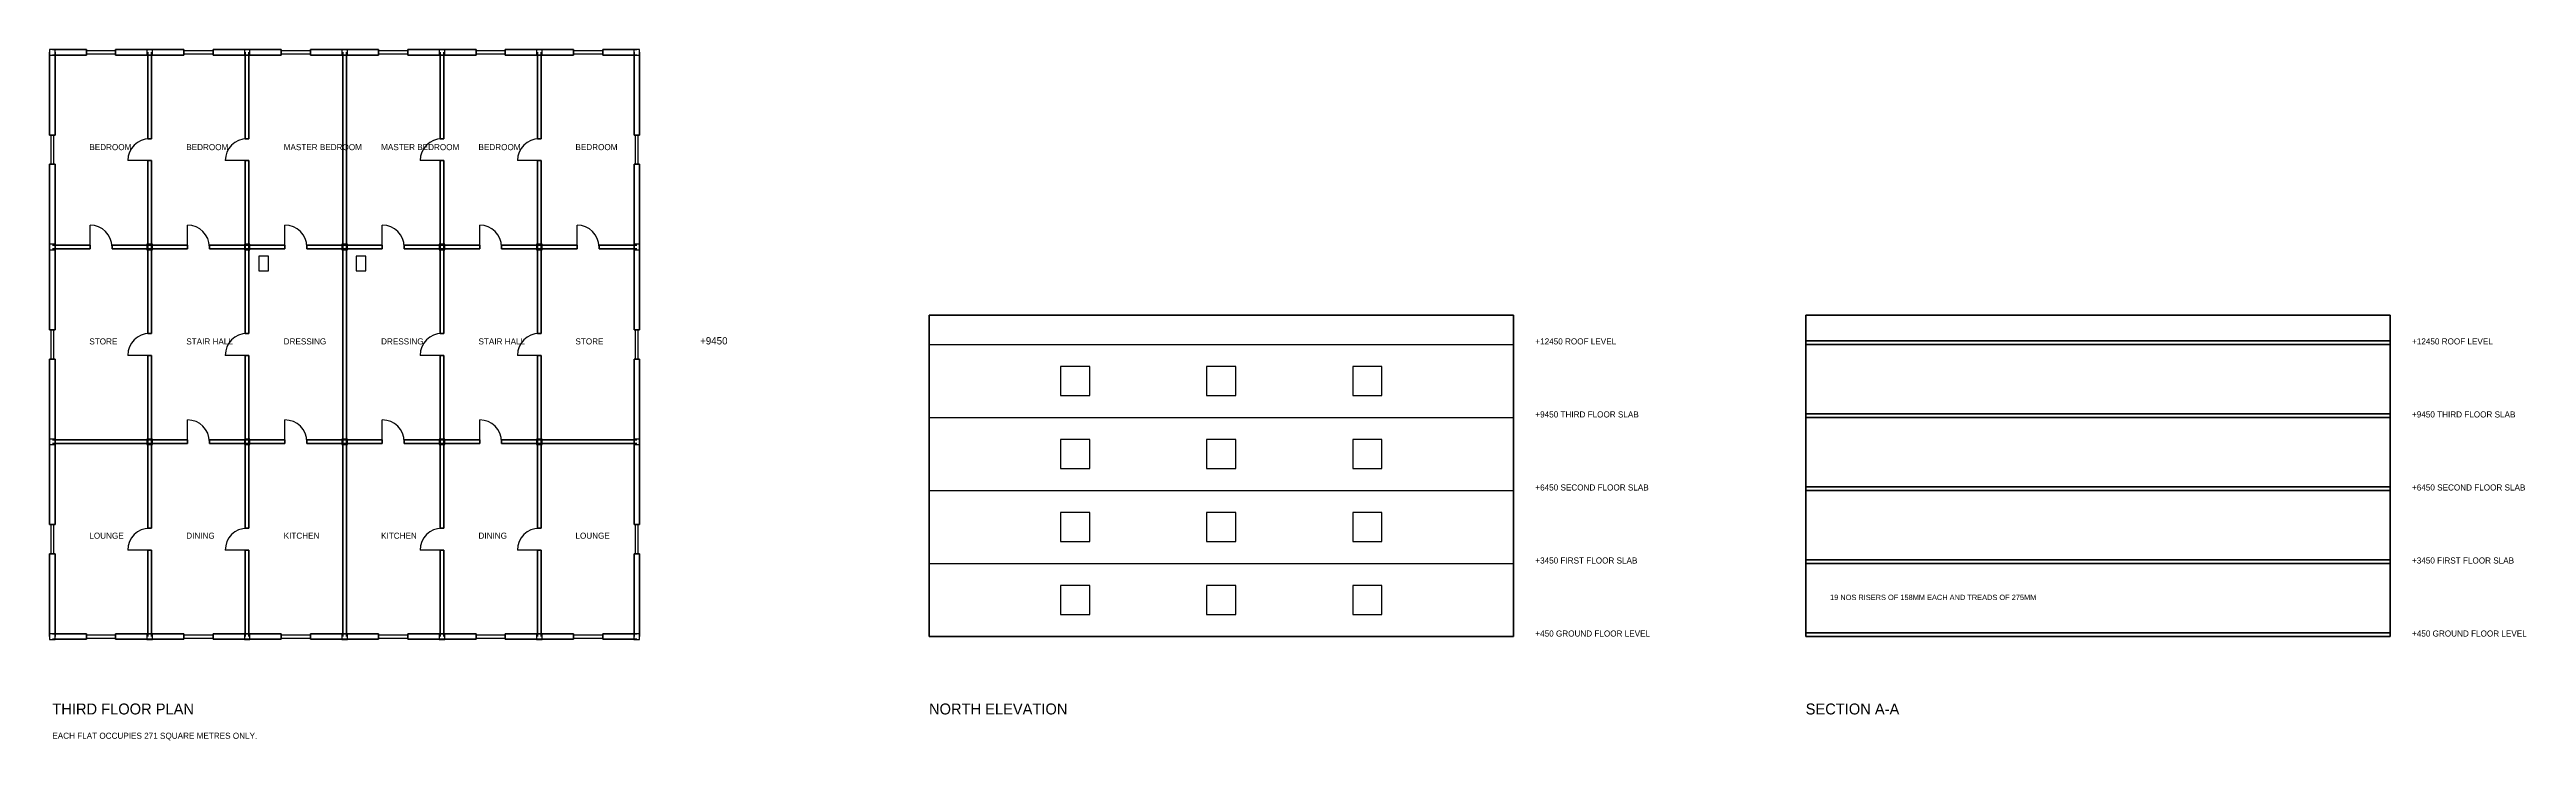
# Model space of a CAD drawing. Header units: millimetres. Extents: x -115 to 209599, y -4269 to 24115.
# Drawn here: x 107885 to 209599, y -4269 to 24115 of the extents above; entities that cross this region are included whole.
import ezdxf

# ---------------------------------------------------------------- set-up
doc = ezdxf.new("R2010")
doc.units = ezdxf.units.MM
for name, color, linetype in [('COLUMN', 5, 'CONTINUOUS'), ('DOOR', 3, 'CONTINUOUS'), ('SANITARY', 7, 'CONTINUOUS'), ('TEXT', 6, 'CONTINUOUS'), ('WALL', 4, 'CONTINUOUS'), ('WIND', 2, 'CONTINUOUS')]:
    doc.layers.add(name, color=color, linetype=linetype)

# ---------------------------------------------------------------- blocks, each defined once
blk = doc.blocks.new('WIN-1200')
at = {"layer": 'WIND'}
blk.add_lwpolyline([(-600, -60), (600, -60), (600, 60), (-600, 60)], close=True, dxfattribs=at)
blk = doc.blocks.new('DOOR-900')
at = {"layer": 'DOOR'}
blk.add_line((-450, 0), (-450, 900), dxfattribs=at)
blk.add_arc((-450, 0), 900, 0, 90, dxfattribs=at)
blk = doc.blocks.new('WC-STD')
at = {"layer": 'SANITARY'}
blk.add_lwpolyline([(-200, -300), (200, -300), (200, 300), (-200, 300)], close=True, dxfattribs=at)

msp = doc.modelspace()

# ---------------------------------------------------------------- linework, layer by layer
at = {"layer": 'COLUMN'}
for points in [[(107885, 23885), (108115, 23885), (108115, 24115), (107885, 24115)], [(111885, 23885), (112115, 23885), (112115, 24115), (111885, 24115)], [(115885, 23885), (116115, 23885), (116115, 24115), (115885, 24115)], [(119885, 23885), (120115, 23885), (120115, 24115), (119885, 24115)], [(123885, 23885), (124115, 23885), (124115, 24115), (123885, 24115)], [(127885, 23885), (128115, 23885), (128115, 24115), (127885, 24115)], [(131885, 23885), (132115, 23885), (132115, 24115), (131885, 24115)], [(107885, 15885), (108115, 15885), (108115, 16115), (107885, 16115)], [(111885, 15885), (112115, 15885), (112115, 16115), (111885, 16115)], [(115885, 15885), (116115, 15885), (116115, 16115), (115885, 16115)], [(119885, 15885), (120115, 15885), (120115, 16115), (119885, 16115)], [(123885, 15885), (124115, 15885), (124115, 16115), (123885, 16115)], [(127885, 15885), (128115, 15885), (128115, 16115), (127885, 16115)], [(131885, 15885), (132115, 15885), (132115, 16115), (131885, 16115)], [(107885, 7885), (108115, 7885), (108115, 8115), (107885, 8115)], [(111885, 7885), (112115, 7885), (112115, 8115), (111885, 8115)], [(115885, 7885), (116115, 7885), (116115, 8115), (115885, 8115)], [(119885, 7885), (120115, 7885), (120115, 8115), (119885, 8115)], [(123885, 7885), (124115, 7885), (124115, 8115), (123885, 8115)], [(127885, 7885), (128115, 7885), (128115, 8115), (127885, 8115)], [(131885, 7885), (132115, 7885), (132115, 8115), (131885, 8115)], [(107885, -115), (108115, -115), (108115, 115), (107885, 115)], [(111885, -115), (112115, -115), (112115, 115), (111885, 115)], [(115885, -115), (116115, -115), (116115, 115), (115885, 115)], [(119885, -115), (120115, -115), (120115, 115), (119885, 115)], [(123885, -115), (124115, -115), (124115, 115), (123885, 115)], [(127885, -115), (128115, -115), (128115, 115), (127885, 115)], [(131885, -115), (132115, -115), (132115, 115), (131885, 115)]]:
    msp.add_lwpolyline(points, close=True, dxfattribs=at)
at = {"layer": 'WALL', "lineweight": 50}
for p, q in [((107887.5, 20600), (107887.5, 24000)), ((109400, 24112.5), (108000, 24112.5)), ((108000, 23887.5), (109400, 23887.5)), ((108112.5, 24000), (108112.5, 20600)), ((109400, 23887.5), (109400, 24112.5)), ((112000, 24112.5), (110600, 24112.5)), ((110600, 23887.5), (110600, 24112.5)), ((110600, 23887.5), (112000, 23887.5)), ((111925, 20450), (111925, 24000)), ((113400, 24112.5), (112000, 24112.5)), ((112000, 23887.5), (113400, 23887.5)), ((112075, 24000), (112075, 20450)), ((113400, 23887.5), (113400, 24112.5)), ((116000, 24112.5), (114600, 24112.5)), ((114600, 23887.5), (114600, 24112.5)), ((114600, 23887.5), (116000, 23887.5)), ((115925, 20450), (115925, 24000)), ((117400, 24112.5), (116000, 24112.5)), ((116000, 23887.5), (117400, 23887.5)), ((116075, 24000), (116075, 20450)), ((117400, 23887.5), (117400, 24112.5)), ((120000, 24112.5), (118600, 24112.5)), ((118600, 23887.5), (118600, 24112.5)), ((118600, 23887.5), (120000, 23887.5)), ((119925, 16000), (119925, 24000)), ((121400, 24112.5), (120000, 24112.5)), ((120000, 23887.5), (121400, 23887.5)), ((120075, 24000), (120075, 16000)), ((121400, 23887.5), (121400, 24112.5)), ((124000, 24112.5), (122600, 24112.5)), ((122600, 23887.5), (122600, 24112.5)), ((122600, 23887.5), (124000, 23887.5)), ((123925, 20450), (123925, 24000)), ((125400, 24112.5), (124000, 24112.5)), ((124000, 23887.5), (125400, 23887.5)), ((124075, 24000), (124075, 20450)), ((125400, 23887.5), (125400, 24112.5)), ((128000, 24112.5), (126600, 24112.5)), ((126600, 23887.5), (126600, 24112.5)), ((126600, 23887.5), (128000, 23887.5)), ((127925, 20450), (127925, 24000)), ((129400, 24112.5), (128000, 24112.5)), ((128000, 23887.5), (129400, 23887.5)), ((128075, 24000), (128075, 20450)), ((129400, 23887.5), (129400, 24112.5)), ((132000, 24112.5), (130600, 24112.5)), ((130600, 23887.5), (130600, 24112.5)), ((130600, 23887.5), (132000, 23887.5)), ((131887.5, 20600), (131887.5, 24000)), ((132112.5, 24000), (132112.5, 20600)), ((107887.5, 20600), (108112.5, 20600)), ((111925, 20450), (112075, 20450)), ((115925, 20450), (116075, 20450)), ((123925, 20450), (124075, 20450)), ((127925, 20450), (128075, 20450)), ((131887.5, 20600), (132112.5, 20600)), ((107887.5, 16000), (107887.5, 19400)), ((107887.5, 19400), (108112.5, 19400)), ((108112.5, 19400), (108112.5, 16000)), ((111925, 16000), (111925, 19550)), ((111925, 19550), (112075, 19550)), ((112075, 19550), (112075, 16000)), ((115925, 16000), (115925, 19550)), ((115925, 19550), (116075, 19550)), ((116075, 19550), (116075, 16000)), ((123925, 16000), (123925, 19550)), ((123925, 19550), (124075, 19550)), ((124075, 19550), (124075, 16000)), ((127925, 16000), (127925, 19550)), ((127925, 19550), (128075, 19550)), ((128075, 19550), (128075, 16000)), ((131887.5, 16000), (131887.5, 19400)), ((131887.5, 19400), (132112.5, 19400)), ((132112.5, 19400), (132112.5, 16000)), ((107887.5, 12600), (107887.5, 16000)), ((109550, 16075), (108000, 16075)), ((108000, 15925), (109550, 15925)), ((108112.5, 16000), (108112.5, 12600)), ((109550, 15925), (109550, 16075)), ((112000, 16075), (110450, 16075)), ((110450, 15925), (110450, 16075)), ((110450, 15925), (112000, 15925)), ((111925, 12450), (111925, 16000)), ((113550, 16075), (112000, 16075)), ((112000, 15925), (113550, 15925)), ((112075, 16000), (112075, 12450)), ((113550, 15925), (113550, 16075)), ((116000, 16075), (114450, 16075)), ((114450, 15925), (114450, 16075)), ((114450, 15925), (116000, 15925)), ((115925, 12450), (115925, 16000)), ((117550, 16075), (116000, 16075)), ((116000, 15925), (117550, 15925)), ((116075, 16000), (116075, 12450)), ((117550, 15925), (117550, 16075)), ((120000, 16075), (118450, 16075)), ((118450, 15925), (118450, 16075)), ((118450, 15925), (120000, 15925)), ((119925, 8000), (119925, 16000)), ((121550, 16075), (120000, 16075)), ((120000, 15925), (121550, 15925)), ((120075, 16000), (120075, 8000)), ((121550, 15925), (121550, 16075)), ((124000, 16075), (122450, 16075)), ((122450, 15925), (122450, 16075)), ((122450, 15925), (124000, 15925)), ((123925, 12450), (123925, 16000)), ((125550, 16075), (124000, 16075)), ((124000, 15925), (125550, 15925)), ((124075, 16000), (124075, 12450)), ((125550, 15925), (125550, 16075)), ((128000, 16075), (126450, 16075)), ((126450, 15925), (126450, 16075)), ((126450, 15925), (128000, 15925)), ((127925, 12450), (127925, 16000)), ((129550, 16075), (128000, 16075)), ((128000, 15925), (129550, 15925)), ((128075, 16000), (128075, 12450)), ((129550, 15925), (129550, 16075)), ((132000, 16075), (130450, 16075)), ((130450, 15925), (130450, 16075)), ((130450, 15925), (132000, 15925)), ((131887.5, 12600), (131887.5, 16000)), ((132112.5, 16000), (132112.5, 12600)), ((107887.5, 12600), (108112.5, 12600)), ((111925, 12450), (112075, 12450)), ((115925, 12450), (116075, 12450)), ((123925, 12450), (124075, 12450)), ((127925, 12450), (128075, 12450)), ((131887.5, 12600), (132112.5, 12600)), ((168000, 13200), (144000, 13200)), ((144000, 13200), (144000, 0)), ((168000, 0), (168000, 13200)), ((204000, 13200), (180000, 13200)), ((180000, 13200), (180000, 0)), ((204000, 0), (204000, 13200)), ((107887.5, 8000), (107887.5, 11400)), ((107887.5, 11400), (108112.5, 11400)), ((108112.5, 11400), (108112.5, 8000)), ((111925, 8000), (111925, 11550)), ((111925, 11550), (112075, 11550)), ((112075, 11550), (112075, 8000)), ((115925, 8000), (115925, 11550)), ((115925, 11550), (116075, 11550)), ((116075, 11550), (116075, 8000)), ((123925, 8000), (123925, 11550)), ((123925, 11550), (124075, 11550)), ((124075, 11550), (124075, 8000)), ((127925, 8000), (127925, 11550)), ((127925, 11550), (128075, 11550)), ((128075, 11550), (128075, 8000)), ((131887.5, 8000), (131887.5, 11400)), ((131887.5, 11400), (132112.5, 11400)), ((132112.5, 11400), (132112.5, 8000)), ((180000, 12150), (204000, 12150)), ((180000, 12000), (204000, 12000)), ((180000, 9150), (204000, 9150)), ((180000, 9000), (204000, 9000)), ((107887.5, 4600), (107887.5, 8000)), ((112000, 8075), (108000, 8075)), ((108000, 7925), (112000, 7925)), ((108112.5, 8000), (108112.5, 4600)), ((111925, 4450), (111925, 8000)), ((113550, 8075), (112000, 8075)), ((112000, 7925), (113550, 7925)), ((112075, 8000), (112075, 4450)), ((113550, 7925), (113550, 8075)), ((116000, 8075), (114450, 8075)), ((114450, 7925), (114450, 8075)), ((114450, 7925), (116000, 7925)), ((115925, 4450), (115925, 8000)), ((117550, 8075), (116000, 8075)), ((116000, 7925), (117550, 7925)), ((116075, 8000), (116075, 4450)), ((117550, 7925), (117550, 8075)), ((120000, 8075), (118450, 8075)), ((118450, 7925), (118450, 8075)), ((118450, 7925), (120000, 7925)), ((119925, 0), (119925, 8000)), ((121550, 8075), (120000, 8075)), ((120000, 7925), (121550, 7925)), ((120075, 8000), (120075, 0)), ((121550, 7925), (121550, 8075)), ((124000, 8075), (122450, 8075)), ((122450, 7925), (122450, 8075)), ((122450, 7925), (124000, 7925)), ((123925, 4450), (123925, 8000)), ((125550, 8075), (124000, 8075)), ((124000, 7925), (125550, 7925)), ((124075, 8000), (124075, 4450)), ((125550, 7925), (125550, 8075)), ((128000, 8075), (126450, 8075)), ((126450, 7925), (126450, 8075)), ((126450, 7925), (128000, 7925)), ((127925, 4450), (127925, 8000)), ((132000, 8075), (128000, 8075)), ((128000, 7925), (132000, 7925)), ((128075, 8000), (128075, 4450)), ((131887.5, 4600), (131887.5, 8000)), ((132112.5, 8000), (132112.5, 4600)), ((180000, 6150), (204000, 6150)), ((180000, 6000), (204000, 6000)), ((107887.5, 4600), (108112.5, 4600)), ((111925, 4450), (112075, 4450)), ((115925, 4450), (116075, 4450)), ((123925, 4450), (124075, 4450)), ((127925, 4450), (128075, 4450)), ((131887.5, 4600), (132112.5, 4600)), ((107887.5, 0), (107887.5, 3400)), ((107887.5, 3400), (108112.5, 3400)), ((108112.5, 3400), (108112.5, 0)), ((111925, 0), (111925, 3550)), ((111925, 3550), (112075, 3550)), ((112075, 3550), (112075, 0)), ((115925, 0), (115925, 3550)), ((115925, 3550), (116075, 3550)), ((116075, 3550), (116075, 0)), ((123925, 0), (123925, 3550)), ((123925, 3550), (124075, 3550)), ((124075, 3550), (124075, 0)), ((127925, 0), (127925, 3550)), ((127925, 3550), (128075, 3550)), ((128075, 3550), (128075, 0)), ((131887.5, 0), (131887.5, 3400)), ((131887.5, 3400), (132112.5, 3400)), ((132112.5, 3400), (132112.5, 0)), ((180000, 3150), (204000, 3150)), ((180000, 3000), (204000, 3000)), ((109400, 112.5), (108000, 112.5)), ((109400, -112.5), (109400, 112.5)), ((112000, 112.5), (110600, 112.5)), ((110600, -112.5), (110600, 112.5)), ((113400, 112.5), (112000, 112.5)), ((113400, -112.5), (113400, 112.5)), ((116000, 112.5), (114600, 112.5)), ((114600, -112.5), (114600, 112.5)), ((117400, 112.5), (116000, 112.5)), ((117400, -112.5), (117400, 112.5)), ((120000, 112.5), (118600, 112.5)), ((118600, -112.5), (118600, 112.5)), ((121400, 112.5), (120000, 112.5)), ((121400, -112.5), (121400, 112.5)), ((124000, 112.5), (122600, 112.5)), ((122600, -112.5), (122600, 112.5)), ((125400, 112.5), (124000, 112.5)), ((125400, -112.5), (125400, 112.5)), ((128000, 112.5), (126600, 112.5)), ((126600, -112.5), (126600, 112.5)), ((129400, 112.5), (128000, 112.5)), ((129400, -112.5), (129400, 112.5)), ((132000, 112.5), (130600, 112.5)), ((130600, -112.5), (130600, 112.5)), ((144000, 0), (168000, 0)), ((180000, 150), (204000, 150)), ((180000, 0), (204000, 0)), ((180000, 0), (204000, 0)), ((108000, -112.5), (109400, -112.5)), ((110600, -112.5), (112000, -112.5)), ((112000, -112.5), (113400, -112.5)), ((114600, -112.5), (116000, -112.5)), ((116000, -112.5), (117400, -112.5)), ((118600, -112.5), (120000, -112.5)), ((120000, -112.5), (121400, -112.5)), ((122600, -112.5), (124000, -112.5)), ((124000, -112.5), (125400, -112.5)), ((126600, -112.5), (128000, -112.5)), ((128000, -112.5), (129400, -112.5)), ((130600, -112.5), (132000, -112.5))]:
    msp.add_line(p, q, dxfattribs=at)
at = {"layer": 'WALL'}
for p, q in [((144000, 12000), (168000, 12000)), ((144000, 9000), (168000, 9000)), ((144000, 6000), (168000, 6000)), ((144000, 3000), (168000, 3000)), ((144000, 0), (168000, 0))]:
    msp.add_line(p, q, dxfattribs=at)
at = {"layer": 'WIND'}
for points in [[(149400, 9900), (150600, 9900), (150600, 11100), (149400, 11100)], [(155400, 9900), (156600, 9900), (156600, 11100), (155400, 11100)], [(161400, 9900), (162600, 9900), (162600, 11100), (161400, 11100)], [(149400, 6900), (150600, 6900), (150600, 8100), (149400, 8100)], [(155400, 6900), (156600, 6900), (156600, 8100), (155400, 8100)], [(161400, 6900), (162600, 6900), (162600, 8100), (161400, 8100)], [(149400, 3900), (150600, 3900), (150600, 5100), (149400, 5100)], [(155400, 3900), (156600, 3900), (156600, 5100), (155400, 5100)], [(161400, 3900), (162600, 3900), (162600, 5100), (161400, 5100)], [(149400, 900), (150600, 900), (150600, 2100), (149400, 2100)], [(155400, 900), (156600, 900), (156600, 2100), (155400, 2100)], [(161400, 900), (162600, 900), (162600, 2100), (161400, 2100)]]:
    msp.add_lwpolyline(points, close=True, dxfattribs=at)

# ---------------------------------------------------------------- block references
at = {"layer": 'DOOR', "rotation": 90}
for p in [(112000, 20000), (116000, 20000), (124000, 20000), (128000, 20000), (112000, 12000), (116000, 12000), (124000, 12000), (128000, 12000), (112000, 4000), (116000, 4000), (124000, 4000), (128000, 4000)]:
    msp.add_blockref('DOOR-900', p, dxfattribs=at)
at = {"layer": 'DOOR'}
for p in [(110000, 16000), (114000, 16000), (118000, 16000), (122000, 16000), (126000, 16000), (130000, 16000), (114000, 8000), (118000, 8000), (122000, 8000), (126000, 8000)]:
    msp.add_blockref('DOOR-900', p, dxfattribs=at)
at = {"layer": 'SANITARY'}
for p in [(116675, 15325), (120675, 15325)]:
    msp.add_blockref('WC-STD', p, dxfattribs=at)
at = {"layer": 'WIND'}
for p in [(110000, 24000), (114000, 24000), (118000, 24000), (122000, 24000), (126000, 24000), (130000, 24000), (110000, 0), (114000, 0), (118000, 0), (122000, 0), (126000, 0), (130000, 0)]:
    msp.add_blockref('WIN-1200', p, dxfattribs=at)
at = {"layer": 'WIND', "rotation": 90}
for p in [(108000, 20000), (132000, 20000), (108000, 12000), (132000, 12000), (108000, 4000), (132000, 4000)]:
    msp.add_blockref('WIN-1200', p, dxfattribs=at)

# ---------------------------------------------------------------- texts
at = {"layer": 'TEXT'}
for s, height, p in [('BEDROOM', 250, (109518.8, 19981.2)), ('BEDROOM', 250, (113500, 19981.2)), ('MASTER BEDROOM', 250, (117500, 19981.2)), ('MASTER BEDROOM', 250, (121500, 19981.2)), ('BEDROOM', 250, (125500, 19981.2)), ('BEDROOM', 250, (129481.2, 19981.2)), ('STORE', 250, (109518.8, 12000)), ('STAIR HALL', 250, (113500, 12000)), ('DRESSING', 250, (117500, 12000)), ('DRESSING', 250, (121500, 12000)), ('STAIR HALL', 250, (125500, 12000)), ('STORE', 250, (129481.2, 12000)), ('+9450', 300, (134600, 12000)), ('+12450 ROOF LEVEL', 250, (168900, 12000)), ('+12450 ROOF LEVEL', 250, (204900, 12000)), ('+9450 THIRD FLOOR SLAB', 250, (168900, 9000)), ('+9450 THIRD FLOOR SLAB', 250, (204900, 9000)), ('+6450 SECOND FLOOR SLAB', 250, (168900, 6000)), ('+6450 SECOND FLOOR SLAB', 250, (204900, 6000)), ('LOUNGE', 250, (109518.8, 4018.8)), ('DINING', 250, (113500, 4018.8)), ('KITCHEN', 250, (117500, 4018.8)), ('KITCHEN', 250, (121500, 4018.8)), ('DINING', 250, (125500, 4018.8)), ('LOUNGE', 250, (129481.2, 4018.8)), ('+3450 FIRST FLOOR SLAB', 250, (168900, 3000)), ('+3450 FIRST FLOOR SLAB', 250, (204900, 3000)), ('19 NOS RISERS OF 158MM EACH AND TREADS OF 275MM', 220, (181000, 1500)), ('+450 GROUND FLOOR LEVEL', 250, (168900, 0)), ('+450 GROUND FLOOR LEVEL', 250, (204900, 0)), ('THIRD FLOOR PLAN', 450, (108000, -3200)), ('NORTH ELEVATION', 450, (144000, -3200)), ('SECTION A-A', 450, (180000, -3200)), ('EACH FLAT OCCUPIES 271 SQUARE METRES ONLY.', 250, (108000, -4200))]:
    msp.add_text(s, height=height, dxfattribs=at).set_placement(p)

doc.saveas('drawing.dxf')
